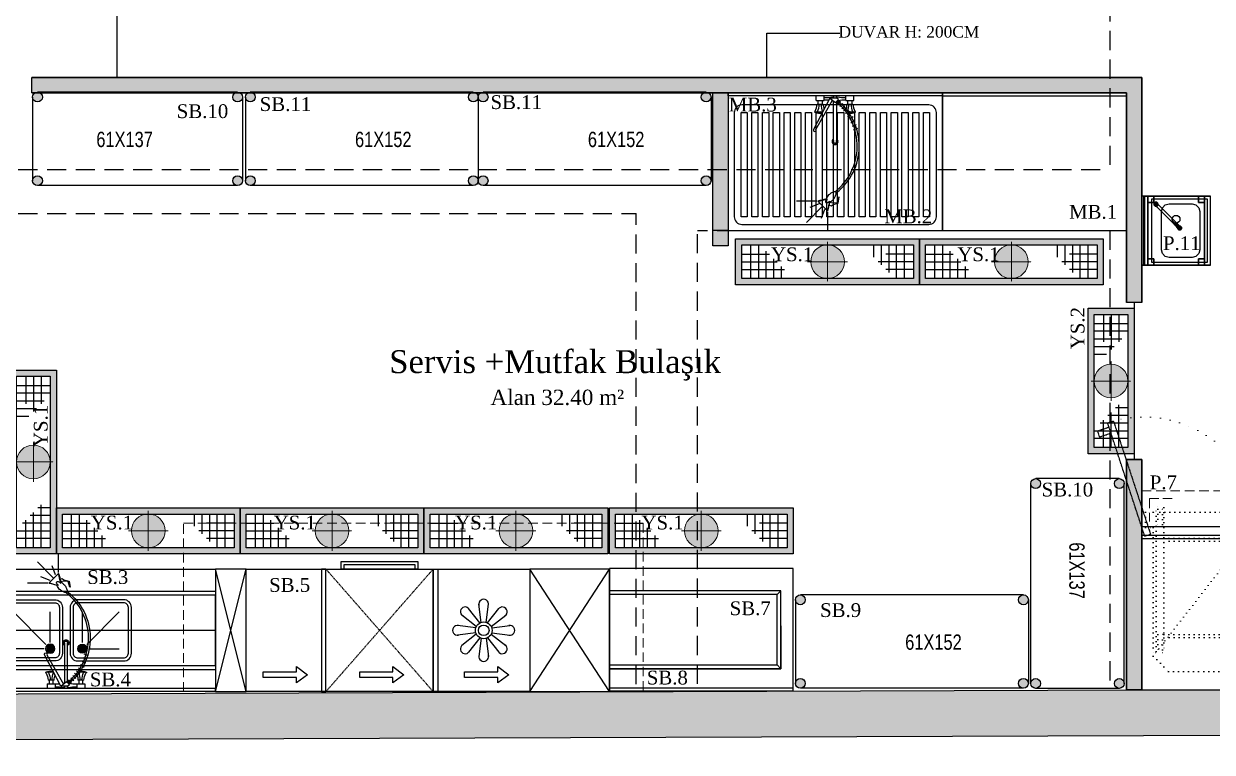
# Model space of a CAD drawing. Header units: millimetres. Extents: x -29311 to -3405, y 28913 to 42880.
# Drawn here: x -25846 to -25070, y 39277 to 39753 of the extents above; entities that cross this region are included whole.
import ezdxf
from ezdxf.enums import TextEntityAlignment as Align

# ---------------------------------------------------------------- set-up
doc = ezdxf.new("R2010")
doc.units = ezdxf.units.MM
for name, pattern in [('BORDER', [1.75, 0.5, -0.25, 0.5, -0.25, 0, -0.25]), ('DASHDOTX2', [2, 1, -0.5, 0, -0.5]), ('DASHED', [0.75, 0.5, -0.25]), ('DASHED2', [0.375, 0.25, -0.125]), ('DOT', [6.35, 0, -6.35]), ('HIDDEN', [0.375, 0.25, -0.125])]:
    doc.linetypes.add(name, pattern=pattern)
for name, color, linetype, lineweight in [('-DWG_DETAY1', 7, 'Continuous', 25), ('-DWG_DETAY1_1', 7, 'BORDER', 20), ('-DWG_DETAY4', 7, 'DOT', 18), ('DVL-C', 7, 'DASHDOTX2', 20), ('GRC-Ekipman', 4, 'Continuous', 25), ('NO', 7, 'Continuous', 30), ('tarama-betonarme', 252, 'Continuous', 13), ('TES_SU', 150, 'Continuous', 25), ('yerizg-a', 7, 'Continuous', 15), ('yerizg-b', 7, 'Continuous', 9)]:
    doc.layers.add(name, color=color, linetype=linetype, lineweight=lineweight)
for name, color, linetype in [('A-BA', 1, 'Continuous'), ('A-BA-HIDDEN', 136, 'HIDDEN'), ('A-DUVAR', 53, 'Continuous'), ('A-MERDIVEN', 125, 'Continuous'), ('A-SIVA-ALCIPAN', 247, 'Continuous'), ('A-TEFRIS', 251, 'Continuous'), ('A-YAZI', 136, 'Continuous'), ('Duvar-150 cm', 8, 'Continuous'), ('Duvar-200 cm', 7, 'Continuous'), ('Kıtc-002 Çizgi', 7, 'Continuous')]:
    doc.layers.add(name, color=color, linetype=linetype)
doc.styles.add('ROMANS', font='romans')
doc.styles.add('style1', font='turkce.shx', dxfattribs={"height": 100})
doc.styles.add('YAZ-50', font='times.ttf', dxfattribs={"width": 0.9})

# ---------------------------------------------------------------- blocks, each defined once
blk = doc.blocks.new('f_ks2')
at = {"layer": '-DWG_DETAY1', "color": 0}
for points in [[(40, 0), (40, -8), (0, -8), (0, 0)], [(45, -8), (45, -16), (49, -16), (49, -8)]]:
    blk.add_lwpolyline(points, dxfattribs=at)
blk.add_lwpolyline([(118, -8), (42, -8), (42, -2), (118, -2)], close=True, dxfattribs=at)
at = {"layer": '-DWG_DETAY1', "color": 0, "linetype": 'HIDDEN'}
blk.add_lwpolyline([(116, -1.52), (140.23, -75.55), (136.44, -76.82), (112.21, -2.79)], close=True, dxfattribs=at)
blk.add_lwpolyline([(139.28, -72.71), (146.86, -70.15), (145.58, -66.36), (138, -68.91)], dxfattribs=at)
at = {"layer": '-DWG_DETAY4', "color": 0}
blk.add_arc((116.57, -4.83), 74.63, 182.43218, 285.36037, dxfattribs=at)
blk = doc.blocks.new('FBG040')
at = {"layer": 'A-TEFRIS'}
blk.add_lwpolyline([(0, 0), (118, 0), (118, -99), (0, -99)], close=True, dxfattribs=at)
at = {"layer": 'A-TEFRIS', "linetype": 'Continuous'}
blk.add_blockref('f_ks2', (0, -99), dxfattribs=at)
at = {"layer": 'A-TEFRIS', "linetype": 'Continuous', "style": 'ROMANS', "width": 0.7}
blk.add_text('FBG040', height=8, dxfattribs=at).set_placement((5, -12))
at = {"layer": 'A-TEFRIS', "linetype": 'Continuous', "style": 'ROMANS', "width": 0.8}
blk.add_attdef('NO', text='', height=10, dxfattribs=at).set_placement((98, -79), align=Align.MIDDLE)
blk = doc.blocks.new('fka040K')
at = {"layer": '-DWG_DETAY1', "color": 0, "linetype": 'DOT', "ltscale": 0.5}
for points in [[(10, 0), (0, -10), (0, -94), (-5, -94), (-5, -104), (0, -104), (60, -104), (65, -104), (65, -94), (60, -94), (60, -10), (50, 0)], [(3, -14), (3, -24), (6, -24), (6, -14)], [(54, -14), (54, -24), (57, -24), (57, -14)], [(7, -22), (53, -22), (53, -24), (7, -24)], [(7, -85), (53, -85), (53, -87), (7, -87)], [(3, -96), (3, -106), (6, -106), (6, -96)], [(54, -96), (54, -106), (57, -106), (57, -96)]]:
    blk.add_lwpolyline(points, close=True, dxfattribs=at)
for points in [[(2, -107), (2, -13, -0.414214), (3, -12), (6, -12, -0.414214), (7, -13), (7, -107, -0.414214), (6, -108), (3, -108, -0.414214)], [(53, -107), (53, -13, -0.414214), (54, -12), (57, -12, -0.414214), (58, -13), (58, -107, -0.414214), (57, -108), (54, -108, -0.414214)]]:
    blk.add_lwpolyline(points, format="xyb", close=True, dxfattribs=at)
at = {"layer": '-DWG_DETAY1_1', "color": 0, "linetype": 'DOT', "ltscale": 0.5}
blk.add_line((0, -87), (60, -10), dxfattribs=at)
at = {"layer": 'NO', "linetype": 'Continuous', "style": 'ROMANS', "width": 0.8}
blk.add_attdef('NO', text='', height=10, dxfattribs=at).set_placement((30, -119), align=Align.MIDDLE)
blk = doc.blocks.new('tertrerrt')
at = {"layer": 'Kıtc-002 Çizgi', "color": 7}
for p, q in [((2139.39, 1964.84), (2191.39, 1884.84)), ((2191.39, 1964.84), (2139.39, 1884.84)), ((2254.39, 1884.84), (2254.39, 1964.84)), ((2396.39, 1964.84), (2376.39, 1884.84)), ((2376.39, 1964.84), (2396.39, 1884.84)), ((2219.73, 1930.05), (2218.23, 1941.96)), ((2223.05, 1930.05), (2224.55, 1941.96)), ((2216.54, 1927.35), (2207.04, 1934.71)), ((2218.88, 1929.7), (2211.52, 1939.19)), ((2223.9, 1929.7), (2231.26, 1939.19)), ((2226.25, 1927.35), (2235.74, 1934.71)), ((2216.18, 1926.5), (2204.27, 1928)), ((2226.6, 1926.5), (2238.52, 1928)), ((2216.18, 1923.18), (2204.27, 1921.68)), ((2216.54, 1922.33), (2207.04, 1914.97)), ((2218.88, 1919.98), (2211.52, 1910.49)), ((2219.73, 1919.63), (2218.23, 1907.72)), ((2223.05, 1919.63), (2224.55, 1907.72)), ((2223.9, 1919.98), (2231.26, 1910.49)), ((2226.25, 1922.33), (2235.74, 1914.97)), ((2226.6, 1923.18), (2238.52, 1921.68))]:
    blk.add_line(p, q, dxfattribs=at)
at = {"layer": 'Kıtc-002 Çizgi', "color": 7, "linetype": 'DASHED'}
for p, q in [((2254.39, 1964.84), (2324.39, 1884.84)), ((2324.39, 1964.84), (2254.39, 1884.84))]:
    blk.add_line(p, q, dxfattribs=at)
at = {"layer": 'Kıtc-002 Çizgi', "color": 7}
for points in [[(2139.39, 1884.84), (2191.39, 1884.84), (2191.39, 1964.84), (2139.39, 1964.84)], [(2191.39, 1964.84), (2376.39, 1964.84), (2376.39, 1884.84), (2191.39, 1884.84)], [(2251.39, 1964.84), (2254.39, 1964.84), (2254.39, 1884.84), (2251.39, 1884.84)], [(2254.39, 1964.84), (2324.39, 1964.84), (2324.39, 1884.84), (2254.39, 1884.84)], [(2327.39, 1964.84), (2324.39, 1964.84), (2324.39, 1884.84), (2327.39, 1884.84)], [(2376.39, 1884.84), (2396.39, 1884.84), (2396.39, 1964.84), (2376.39, 1964.84)], [(2233.88, 1955.58), (2233.88, 1955.58), (2233.88, 1951.98), (2212.28, 1951.98), (2212.28, 1948.38), (2205.08, 1953.9), (2212.28, 1959.18), (2212.28, 1955.58)], [(2302.33, 1955.58), (2302.33, 1955.58), (2302.33, 1951.98), (2280.73, 1951.98), (2280.73, 1948.38), (2273.53, 1953.9), (2280.73, 1959.18), (2280.73, 1955.58)], [(2365.27, 1955.58), (2365.27, 1955.58), (2365.27, 1951.98), (2343.67, 1951.98), (2343.67, 1948.38), (2336.47, 1953.9), (2343.67, 1959.18), (2343.67, 1955.58)], [(2314.39, 1879.84), (2264.39, 1879.84), (2264.39, 1884.84), (2314.39, 1884.84)], [(2312.39, 1881.84), (2266.39, 1881.84), (2266.39, 1884.84), (2312.39, 1884.84)]]:
    blk.add_lwpolyline(points, close=True, dxfattribs=at)
for radius in [5.47, 3.47]:
    blk.add_circle((2221.39, 1924.84), radius, dxfattribs=at)
for centre, start, end in [((2209.28, 1936.95), 33.31939, 236.68061), ((2221.39, 1941.96), 348.31939, 191.68061), ((2233.5, 1936.95), 303.31939, 146.68061), ((2204.27, 1924.84), 78.31939, 281.68061), ((2238.52, 1924.84), 258.31939, 101.68061), ((2209.28, 1912.73), 123.31939, 326.68061), ((2233.5, 1912.73), 213.31939, 56.68061), ((2221.39, 1907.72), 168.31939, 11.68061)]:
    blk.add_arc(centre, 3.16, start, end, dxfattribs=at)
blk = doc.blocks.new('twetewrwe')
at = {"color": 7}
blk.add_lwpolyline([(4406.68, -3612.53), (4286.68, -3612.53), (4286.68, -3532.53), (4406.68, -3532.53)], close=True, dxfattribs=at)
for points in [[(4286.68, -3532.53), (4286.68, -3534.53), (4406.68, -3534.53)], [(4398.68, -3575.03), (4398.68, -3547.03), (4286.68, -3547.03)], [(4398.68, -3547.03), (4398.68, -3598.03), (4286.68, -3598.03)], [(4286.68, -3547.03), (4398.68, -3547.03), (4398.68, -3598.03), (4286.68, -3598.03)], [(4286.68, -3549.53), (4396.18, -3549.53), (4396.18, -3595.53), (4286.68, -3595.53)], [(4396.18, -3549.53), (4398.68, -3547.03)], [(4396.18, -3595.53), (4398.68, -3598.03)]]:
    blk.add_lwpolyline(points, dxfattribs=at)
blk = doc.blocks.new('137')
at = {"lineweight": -2}
h = blk.add_hatch(color=256, dxfattribs=at)
h.paths.add_polyline_path([(93300.71, 14552.86, 1), (93307.11, 14552.86, 1)])
h.paths.add_polyline_path([(93307.11, 14498.26, 1), (93300.71, 14498.26, 1)])
h = blk.add_hatch(color=256, dxfattribs=at)
h.paths.add_polyline_path([(93431.31, 14552.86, 1), (93437.71, 14552.86, 1)])
h.paths.add_polyline_path([(93431.31, 14498.26, 1), (93437.71, 14498.26, 1)])
for p, q in [((93434.51, 14556.06), (93303.91, 14556.06)), ((93300.71, 14552.86), (93300.71, 14498.26)), ((93437.71, 14552.86), (93437.71, 14498.26))]:
    blk.add_line(p, q)
for centre in [(93303.91, 14552.86), (93434.51, 14552.86), (93303.91, 14498.26), (93434.51, 14498.26)]:
    blk.add_circle(centre, 3.2)
at = {"style": 'style1', "width": 0.8}
blk.add_text('61X137', height=10, dxfattribs=at).set_placement((93342.31, 14520.22))
blk = doc.blocks.new('raf137')
blk.add_line((93434.51, 14495.06), (93303.91, 14495.06))
at = {"layer": 'Duvar-200 cm'}
blk.add_blockref('137', (0, 0), dxfattribs=at)
blk = doc.blocks.new('r-152')
at = {"lineweight": -2}
h = blk.add_hatch(color=256, dxfattribs=at)
h.paths.add_polyline_path([(93293.08, 14830.56, 1), (93299.48, 14830.56, 1)])
h.paths.add_polyline_path([(93299.48, 14775.96, 1), (93293.08, 14775.96, 1)])
h = blk.add_hatch(color=256, dxfattribs=at)
h.paths.add_polyline_path([(93438.68, 14830.56, 1), (93445.08, 14830.56, 1)])
h.paths.add_polyline_path([(93438.68, 14775.96, 1), (93445.08, 14775.96, 1)])
for p, q in [((93293.08, 14830.55), (93293.08, 14775.96)), ((93441.88, 14833.76), (93296.28, 14833.76)), ((93445.08, 14830.55), (93445.08, 14775.96)), ((93441.88, 14772.76), (93296.28, 14772.76))]:
    blk.add_line(p, q)
for centre in [(93296.28, 14830.56), (93441.88, 14830.56), (93296.28, 14775.96), (93441.88, 14775.96)]:
    blk.add_circle(centre, 3.2)
at = {"style": 'style1', "width": 0.8}
blk.add_text('61X152', height=10, dxfattribs=at).set_placement((93364.68, 14797.91))
blk = doc.blocks.new('FDSDDSDF')
at = {"color": 7, "linetype": 'ByBlock', "lineweight": -2}
for p, q in [((2048.78, 2220.75), (2048.78, 2223.85)), ((2048.78, 2220.75), (2053.98, 2220.75)), ((2050.08, 2218.26), (2050.08, 2220.75)), ((2052.68, 2220.75), (2052.68, 2218.26)), ((2053.98, 2220.75), (2053.98, 2223.85)), ((2060.15, 2222.34), (2060.15, 2222.88)), ((2060.15, 2193.89), (2060.15, 2220.37)), ((2062.1, 2222.88), (2062.1, 2222.34)), ((2062.1, 2220.03), (2062.1, 2193.89)), ((2068.28, 2220.75), (2068.28, 2223.84)), ((2068.28, 2220.75), (2073.48, 2220.75)), ((2069.58, 2218.26), (2069.58, 2220.75)), ((2072.18, 2220.75), (2072.18, 2218.26)), ((2073.48, 2220.75), (2073.48, 2223.84)), ((2049.43, 2218.26), (2053.33, 2218.26)), ((2068.93, 2218.26), (2072.83, 2218.26))]:
    blk.add_line(p, q, dxfattribs=at)
at = {"color": 7}
for p, q in [((2063.48, 2221.34), (2061.39, 2219.35)), ((2063.78, 2221.05), (2061.69, 2219.06)), ((2064.17, 2220.55), (2062.09, 2218.56)), ((2064.77, 2220.25), (2062.68, 2218.26)), ((2066.26, 2218.86), (2064.17, 2216.87)), ((2067.55, 2217.36), (2065.47, 2215.37)), ((2068.75, 2215.77), (2066.66, 2213.78)), ((2070.14, 2214.28), (2068.05, 2212.29)), ((2071.43, 2212.39), (2069.34, 2210.4)), ((2072.94, 2210.02), (2070.51, 2208.46)), ((2073.93, 2207.53), (2071.51, 2205.97)), ((2074.92, 2204.84), (2072.21, 2203.84)), ((2075.71, 2202.45), (2073.01, 2201.46)), ((2063.66, 2157.71), (2062.48, 2153.96)), ((2063.07, 2153.74), (2063.93, 2157.66)), ((2063.93, 2157.66), (2063.66, 2157.71)), ((2049.33, 2154.97), (2035.96, 2154.97)), ((2052.63, 2151.51), (2042.42, 2141.14)), ((2050.68, 2153.16), (2044.67, 2150.91)), ((2049.9, 2154.92), (2056.29, 2148.6)), ((2054.29, 2149.56), (2052.03, 2143.69)), ((2057.6, 2152.29), (2058.51, 2151.97)), ((2059.64, 2153.63), (2057.7, 2154.06)), ((2058.51, 2151.97), (2059.8, 2152.88)), ((2062.48, 2153.96), (2059.64, 2153.63)), ((2059.8, 2152.88), (2063.07, 2153.74)), ((2056.24, 2148.05), (2056.24, 2135.43))]:
    blk.add_line(p, q, dxfattribs=at)
blk.add_lwpolyline([(2057.75, 2222.34), (2047.17, 2201.77, 1.623199), (2048.67, 2201.77), (2059.52, 2220.89)], format="xyb", dxfattribs=at)
at = {"color": 7, "linetype": 'ByBlock', "lineweight": -2}
for points in [[(2053.98, 2223.85), (2048.78, 2223.85)], [(2073.48, 2223.84), (2068.28, 2223.84)]]:
    blk.add_lwpolyline(points, dxfattribs=at)
at = {"color": 7}
blk.add_lwpolyline([(2063.48, 2221.34), (2062.23, 2222.34), (2057.75, 2222.34), (2061.39, 2219.35)], dxfattribs=at)
blk.add_lwpolyline([(2061.7, 2160.9, 0.239534), (2060.94, 2161.14, 0.084415), (2058.91, 2160.42, 0.042268), (2056.95, 2159.1, 0.030917), (2055.17, 2156.41, 0.018265), (2049.9, 2154.92, 0.015636), (2056.12, 2156.42, 0.092743), (2054.88, 2154.91, 0.239534), (2055.13, 2154.16, 0.239534), (2055.89, 2153.92, 0.086481), (2057.65, 2155.07, 0.015152), (2056.29, 2148.6, 0.017666), (2057.69, 2154.09, 0.032293), (2060.05, 2156.1, 0.042268), (2061.31, 2158.1, 0.084415), (2061.96, 2160.15, 0.239534)], format="xyb", close=True, dxfattribs=at)
at = {"color": 7, "linetype": 'ByBlock', "lineweight": -2}
for centre, radius, start, end in [((2055.65, 2240.98), 18.28, 264.74243, 283.07932), ((2055.24, 2195.16), 25.78, 86.08981, 92.79989), ((2055.24, 2195.16), 25.78, 79.99092, 80.78896), ((2061.12, 2221.82), 1.89, 222.21673, 239.08545), ((2061.12, 2221.82), 1.89, 110.21119, 134.66112), ((2061.12, 2222.88), 0.975, 0, 180), ((2061.12, 2221.82), 1.89, 42.21673, 69.50293), ((2066.33, 2241.35), 18.65, 258.22292, 275.99606), ((2067.76, 2185.73), 35.22, 89.1635, 98.04748), ((2048.13, 2213.39), 0.325, 89.99951, 270.00049), ((2048.13, 2213.39), 0.325, 90, 270), ((2039.47, 2218.65), 9.96, 330.31422, 357.79505), ((2048.13, 2213.39), 0.325, 90, 90.00049), ((2049.1, 2210.82), 2.44, 66.48101, 113.51899), ((2048.13, 2213.39), 0.325, 270, 270.00049), ((2051.38, 2220.85), 8.44, 247.35362, 278.97165), ((2050.08, 2213.39), 0.325, 146.42567, 270.00049), ((2038.3, 2218.26), 12.43, 337.23277, 0), ((2051.38, 2209.24), 4.04, 71.21272, 108.78728), ((2064.46, 2218.26), 12.43, 180, 202.76723), ((2052.68, 2213.39), 0.325, 269.99951, 33.57433), ((2053.65, 2210.83), 2.44, 104.56109, 108.13414), ((2063.28, 2218.65), 9.96, 182.20495, 201.19591), ((2058.97, 2218.65), 9.96, 339.37697, 357.79505), ((2057.8, 2218.26), 12.43, 338.70721, 0), ((2070.88, 2209.24), 4.04, 71.21272, 105.13872), ((2070.88, 2220.85), 8.44, 266.18141, 292.64638), ((2083.96, 2218.26), 12.43, 180, 202.76723), ((2072.18, 2213.39), 0.325, 269.99951, 33.57433), ((2073.15, 2210.83), 2.44, 66.42575, 108.13414), ((2082.78, 2218.65), 9.96, 182.20495, 209.68578), ((2074.13, 2213.39), 0.325, 269.99951, 90.00049), ((2061.12, 2193.92), 1.95, 120, 60), ((2061.12, 2193.89), 1.17, 146.44269, 33.55731), ((2061.12, 2193.89), 0.975, 180, 0)]:
    blk.add_arc(centre, radius, start, end, dxfattribs=at)
at = {"color": 7}
for centre, radius, start, end in [((2037.48, 2191.01), 38.13, 308.44147, 49.68275), ((2038.62, 2190.9), 38.31, 307.66313, 50.95723)]:
    blk.add_arc(centre, radius, start, end, dxfattribs=at)
blk = doc.blocks.new('DSFSSDFS')
h = blk.add_hatch()
h.set_pattern_fill('NET3', scale=0.3, style=0)
h.set_pattern_definition([(0, (-92.6598, 1.5319), (0, 0.9525), []), (60, (-92.6598, 1.5319), (-0.8248892, 0.47625), []), (120, (-92.6598, 1.5319), (-0.8248892, -0.47625), [])])
h.paths.add_polyline_path([(1478.66, 2190.23, 1), (1482.66, 2190.23, 1)])
h.paths.add_polyline_path([(1481.21, 2190.23, -1), (1480.1, 2190.23, -1)], flags=16)
h.paths.add_polyline_path([(1480.96, 2190.23, 1), (1480.35, 2190.23, 1)], flags=0)
at = {"color": 7}
for points in [[(1453.66, 2158.23), (1483.66, 2158.23, 0.414214), (1488.66, 2163.23), (1488.66, 2193.23, 0.414214), (1483.66, 2198.23), (1453.66, 2198.23, 0.414214), (1448.66, 2193.23), (1448.66, 2163.23, 0.414214)], [(1453.66, 2160.23), (1483.66, 2160.23, 0.414214), (1486.66, 2163.23), (1486.66, 2193.23, 0.414214), (1483.66, 2196.23), (1453.66, 2196.23, 0.414214), (1450.66, 2193.23), (1450.66, 2163.23, 0.414214)]]:
    blk.add_lwpolyline(points, format="xyb", close=True, dxfattribs=at)
for points in [[(1476.66, 2190.23), (1456.66, 2190.23)], [(1456.66, 2166.23), (1477.83, 2187.4)], [(1480.66, 2186.23), (1480.66, 2166.23)]]:
    blk.add_lwpolyline(points, dxfattribs=at)
for radius in [3, 2.28, 2, 0.553, 0.304]:
    blk.add_circle((1480.66, 2190.23), radius, dxfattribs=at)
blk = doc.blocks.new('giriş155')
at = {"color": 7}
for points in [[(92724.31, 14098.88), (92880.31, 14098.88), (92880.31, 14018.88), (92724.31, 14018.88)], [(92880.31, 14081.88), (92734.81, 14081.88), (92734.81, 14035.88), (92880.31, 14035.88)]]:
    blk.add_lwpolyline(points, close=True, dxfattribs=at)
for points in [[(92732.31, 14033.38), (92732.31, 14084.38), (92880.31, 14084.38)], [(92734.81, 14081.88), (92732.31, 14084.38)], [(92732.31, 14061.38), (92732.31, 14033.38), (92880.31, 14033.38)], [(92734.81, 14035.88), (92732.31, 14033.38)], [(92880.31, 14018.88), (92880.31, 14020.88), (92724.31, 14020.88)]]:
    blk.add_lwpolyline(points, dxfattribs=at)
at = {"color": 140, "xscale": -1, "rotation": 180}
blk.add_blockref('FDSDDSDF', (90721.51, 16244.72), dxfattribs=at)
at = {"color": 7, "xscale": -1, "rotation": 180}
blk.add_blockref('DSFSSDFS', (91291.66, 16237.11), dxfattribs=at)
at = {"color": 7, "rotation": 180}
blk.add_blockref('DSFSSDFS', (94273.97, 16237.11), dxfattribs=at)
blk = doc.blocks.new('JKI8Ğ')
at = {"color": 7}
for points in [[(3119.89, -12.64), (3259.89, -12.64), (3259.89, 77.36), (3119.89, 77.36)], [(3128.39, 64.36), (3132.39, 64.36), (3132.39, -3.64), (3128.39, -3.64)], [(3135.39, 64.36), (3139.39, 64.36), (3139.39, -3.64), (3135.39, -3.64)], [(3142.39, 64.36), (3146.39, 64.36), (3146.39, -3.64), (3142.39, -3.64)], [(3149.39, 64.36), (3153.39, 64.36), (3153.39, -3.64), (3149.39, -3.64)], [(3149.39, 64.36), (3153.39, 64.36), (3153.39, -3.64), (3149.39, -3.64)], [(3156.39, 64.36), (3160.39, 64.36), (3160.39, -3.64), (3156.39, -3.64)], [(3156.39, 64.36), (3160.39, 64.36), (3160.39, -3.64), (3156.39, -3.64)], [(3163.39, 64.36), (3167.39, 64.36), (3167.39, -3.64), (3163.39, -3.64)], [(3163.39, 64.36), (3167.39, 64.36), (3167.39, -3.64), (3163.39, -3.64)], [(3170.39, 64.36), (3174.39, 64.36), (3174.39, -3.64), (3170.39, -3.64)], [(3170.39, 64.36), (3174.39, 64.36), (3174.39, -3.64), (3170.39, -3.64)], [(3177.39, 64.36), (3181.39, 64.36), (3181.39, -3.64), (3177.39, -3.64)], [(3177.39, 64.36), (3181.39, 64.36), (3181.39, -3.64), (3177.39, -3.64)], [(3184.39, 64.36), (3188.39, 64.36), (3188.39, -3.64), (3184.39, -3.64)], [(3184.39, 64.36), (3188.39, 64.36), (3188.39, -3.64), (3184.39, -3.64)], [(3191.39, 64.36), (3195.39, 64.36), (3195.39, -3.64), (3191.39, -3.64)], [(3191.39, 64.36), (3195.39, 64.36), (3195.39, -3.64), (3191.39, -3.64)], [(3198.39, 64.36), (3202.39, 64.36), (3202.39, -3.64), (3198.39, -3.64)], [(3198.39, 64.36), (3202.39, 64.36), (3202.39, -3.64), (3198.39, -3.64)], [(3205.39, 64.36), (3209.39, 64.36), (3209.39, -3.64), (3205.39, -3.64)], [(3212.39, 64.36), (3216.39, 64.36), (3216.39, -3.64), (3212.39, -3.64)], [(3212.39, 64.36), (3216.39, 64.36), (3216.39, -3.64), (3212.39, -3.64)], [(3219.39, 64.36), (3223.39, 64.36), (3223.39, -3.64), (3219.39, -3.64)], [(3219.39, 64.36), (3223.39, 64.36), (3223.39, -3.64), (3219.39, -3.64)], [(3219.39, 64.36), (3223.39, 64.36), (3223.39, -3.64), (3219.39, -3.64)], [(3226.39, 64.36), (3230.39, 64.36), (3230.39, -3.64), (3226.39, -3.64)], [(3226.39, 64.36), (3230.39, 64.36), (3230.39, -3.64), (3226.39, -3.64)], [(3226.39, 64.36), (3230.39, 64.36), (3230.39, -3.64), (3226.39, -3.64)], [(3233.39, 64.36), (3237.39, 64.36), (3237.39, -3.64), (3233.39, -3.64)], [(3240.39, 64.36), (3244.39, 64.36), (3244.39, -3.64), (3240.39, -3.64)], [(3247.39, 64.36), (3251.39, 64.36), (3251.39, -3.64), (3247.39, -3.64)]]:
    blk.add_lwpolyline(points, close=True, dxfattribs=at)
blk.add_lwpolyline([(3259.89, 77.36), (3259.89, 75.36), (3119.89, 75.36), (3119.89, 77.36)], dxfattribs=at)
blk.add_lwpolyline([(3128.89, -8.64), (3250.89, -8.64, 0.414214), (3255.89, -3.64), (3255.89, 64.36, 0.414214), (3250.89, 69.36), (3128.89, 69.36, 0.414214), (3123.89, 64.36), (3123.89, -3.64, 0.414214)], format="xyb", close=True, dxfattribs=at)
blk = doc.blocks.new('dav-300')
at = {"layer": 'DVL-C', "color": 0, "linetype": 'HIDDEN', "ltscale": 25}
for p, q in [((93575.02, 14238.19), (93590.02, 14238.19)), ((93865.02, 14238.19), (93850.02, 14238.19))]:
    blk.add_line(p, q, dxfattribs=at)
blk.add_lwpolyline([(93870.02, 14113.19), (93570.02, 14113.19), (93570.02, 14243.19), (93870.02, 14243.19)], close=True, dxfattribs=at)
for points in [[(93590.02, 14238.19), (93575.02, 14238.19), (93575.02, 14223.19)], [(93865.02, 14223.19), (93865.02, 14238.19), (93850.02, 14238.19)]]:
    blk.add_lwpolyline(points, dxfattribs=at)
blk = doc.blocks.new('Y-SIFON')
at = {"layer": 'yerizg-a', "color": 0, "linetype": 'Continuous'}
blk.add_circle((0, 0), 11, dxfattribs=at)
at = {"layer": 'yerizg-b', "color": 0, "linetype": 'DASHED2'}
for points in [[(0, 13), (0, -13)], [(-13, 0), (13, 0)]]:
    blk.add_lwpolyline(points, dxfattribs=at)
blk = doc.blocks.new('YS-120')
at = {"layer": 'TES_SU'}
h = blk.add_hatch(color=256, dxfattribs=at)
h.dxf.hatch_style = 1
h.paths.add_polyline_path([(93070.76, 14238.37), (93070.76, 14208.37), (93190.76, 14208.37), (93190.76, 14238.37)])
h.paths.add_polyline_path([(93074.76, 14234.37), (93186.76, 14234.37), (93186.76, 14212.37), (93074.76, 14212.37)], flags=16)
h.paths.add_polyline_path([(93090.76, 14228.37), (93090.76, 14223.37), (93095.76, 14223.37), (93095.76, 14218.37), (93080.76, 14218.37), (93080.76, 14228.37)], flags=0)
h.paths.add_polyline_path([(93119.76, 14223.37, -1), (93141.76, 14223.37, -1)], flags=16)
h.paths.add_polyline_path([(93170.76, 14228.37), (93180.76, 14228.37), (93180.76, 14218.37), (93170.76, 14218.37)], flags=0)
at = {"layer": 'TES_SU', "color": 0}
for p, q in [((93080.76, 14212.37), (93080.76, 14234.37)), ((93085.76, 14234.37), (93085.76, 14212.37)), ((93090.76, 14212.37), (93090.76, 14230.37)), ((93160.76, 14234.37), (93160.76, 14226.37)), ((93165.76, 14234.37), (93165.76, 14221.37)), ((93170.76, 14234.37), (93170.76, 14216.37)), ((93175.76, 14212.37), (93175.76, 14234.37)), ((93180.76, 14234.37), (93180.76, 14212.37)), ((93074.76, 14228.37), (93092.76, 14228.37)), ((93074.76, 14223.37), (93097.76, 14223.37)), ((93095.76, 14212.37), (93095.76, 14225.37)), ((93186.76, 14223.37), (93163.76, 14223.37)), ((93186.76, 14228.37), (93168.76, 14228.37)), ((93074.76, 14218.37), (93102.76, 14218.37)), ((93100.76, 14212.37), (93100.76, 14220.37)), ((93186.76, 14218.37), (93168.76, 14218.37))]:
    blk.add_line(p, q, dxfattribs=at)
for points in [[(93070.76, 14238.37), (93190.76, 14238.37), (93190.76, 14208.37), (93070.76, 14208.37)], [(93074.76, 14234.37), (93186.76, 14234.37), (93186.76, 14212.37), (93074.76, 14212.37)]]:
    blk.add_lwpolyline(points, close=True, dxfattribs=at)
at = {"layer": 'TES_SU', "color": 0, "linetype": 'Continuous'}
blk.add_blockref('Y-SIFON', (93130.76, 14223.37), dxfattribs=at)
blk = doc.blocks.new('DDF')
at = {"layer": 'DVL-C', "color": 0, "linetype": 'HIDDEN', "ltscale": 25}
blk.add_lwpolyline([(93002.22, 14055.23), (92702.22, 14055.23), (92702.22, 14165.23), (93002.22, 14165.23)], close=True, dxfattribs=at)
blk = doc.blocks.new('YS-95')
at = {"layer": 'TES_SU'}
h = blk.add_hatch(color=256, dxfattribs=at)
h.dxf.hatch_style = 1
h.paths.add_polyline_path([(93083.26, 14166.91), (93083.26, 14136.91), (93178.26, 14136.91), (93178.26, 14166.91)])
h.paths.add_polyline_path([(93087.26, 14162.91), (93174.26, 14162.91), (93174.26, 14140.91), (93087.26, 14140.91)], flags=16)
h.paths.add_polyline_path([(93103.26, 14156.91), (93103.26, 14151.91), (93108.26, 14151.91), (93108.26, 14146.91), (93093.26, 14146.91), (93093.26, 14156.91)], flags=0)
h.paths.add_polyline_path([(93119.76, 14151.91, -1), (93141.76, 14151.91, -1)], flags=16)
h.paths.add_polyline_path([(93158.26, 14156.91), (93168.26, 14156.91), (93168.26, 14146.91), (93158.26, 14146.91)], flags=0)
at = {"layer": 'TES_SU', "color": 0}
for p, q in [((93093.26, 14140.91), (93093.26, 14162.91)), ((93098.26, 14162.91), (93098.26, 14140.91)), ((93103.26, 14140.91), (93103.26, 14158.91)), ((93148.26, 14162.91), (93148.26, 14154.91)), ((93153.26, 14162.91), (93153.26, 14149.91)), ((93158.26, 14162.91), (93158.26, 14144.91)), ((93163.26, 14140.91), (93163.26, 14162.91)), ((93168.26, 14162.91), (93168.26, 14140.91)), ((93087.26, 14156.91), (93105.26, 14156.91)), ((93087.26, 14151.91), (93110.26, 14151.91)), ((93108.26, 14140.91), (93108.26, 14153.91)), ((93174.26, 14151.91), (93151.26, 14151.91)), ((93174.26, 14156.91), (93156.26, 14156.91)), ((93087.26, 14146.91), (93115.26, 14146.91)), ((93113.26, 14140.91), (93113.26, 14148.91)), ((93174.26, 14146.91), (93156.26, 14146.91))]:
    blk.add_line(p, q, dxfattribs=at)
for points in [[(93083.26, 14166.91), (93178.26, 14166.91), (93178.26, 14136.91), (93083.26, 14136.91)], [(93087.26, 14162.91), (93174.26, 14162.91), (93174.26, 14140.91), (93087.26, 14140.91)]]:
    blk.add_lwpolyline(points, close=True, dxfattribs=at)
at = {"layer": 'TES_SU', "color": 0, "linetype": 'Continuous'}
blk.add_blockref('Y-SIFON', (93130.76, 14151.91), dxfattribs=at)
blk = doc.blocks.new('el yıkama')
for p, q in [((45, 0), (0, 0)), ((0, 0), (0, -45)), ((0, -45, 81), (0, 0, 81)), ((45, -45), (45, 0)), ((45, -45, 81), (45, 0, 81)), ((0, -1.5, 85), (0, -45, 85)), ((0, -2), (45, -2)), ((2, -6.5, 83), (2, -43, 83)), ((43, -6.5, 83), (2, -6.5, 83)), ((2, -6.5), (2, -43)), ((43, -6.5), (2, -6.5)), ((43, -43, 83), (43, -6.5, 83)), ((43, -43), (43, -6.5)), ((45, -1.5, 85), (45, -45, 85)), ((0, -45), (45, -45)), ((0, -45, 85), (0, -45, 81)), ((0, -45, 81), (45, -45, 81)), ((2, -43, 83), (43, -43, 83)), ((2, -43), (43, -43)), ((45, -45, 85), (45, -45, 81))]:
    blk.add_line(p, q)
at = {"color": 251}
for p, q in [((5, -17.9, 60), (5.67, -15.4, 60)), ((5, -17.9), (5.67, -15.4)), ((5.67, -15.4, 60), (7.5, -13.57, 60)), ((5.67, -15.4), (7.5, -13.57)), ((7.5, -13.57, 60), (10, -12.9, 60)), ((7.5, -13.57), (10, -12.9)), ((10, -12.9, 60), (35, -12.9, 60)), ((10, -12.9), (35, -12.9)), ((39.56, -8.26), (23.39, -24.43)), ((24.66, -25.7), (40.83, -9.53)), ((35, -12.9, 60), (37.5, -13.57, 60)), ((35, -12.9), (37.5, -13.57)), ((37.5, -13.57, 60), (39.33, -15.4, 60)), ((37.5, -13.57), (39.33, -15.4)), ((39.33, -15.4, 60), (40, -17.9, 60)), ((39.33, -15.4), (40, -17.9)), ((40.31, -8.26), (39.56, -8.26)), ((40.83, -8.78), (40.31, -8.26)), ((40.83, -9.53), (40.83, -8.78)), ((5, -32.9, 60), (5, -17.9, 60)), ((5, -32.9), (5, -17.9)), ((40, -17.9, 60), (40, -32.9, 60)), ((40, -17.9), (40, -32.9)), ((23.39, -24.43), (23.39, -25.17)), ((23.39, -25.17), (23.92, -25.7)), ((23.92, -25.7), (24.66, -25.7)), ((5.67, -35.4, 60), (5, -32.9, 60)), ((5.67, -35.4), (5, -32.9)), ((7.5, -37.23, 60), (5.67, -35.4, 60)), ((7.5, -37.23), (5.67, -35.4)), ((10, -37.9, 60), (7.5, -37.23, 60)), ((10, -37.9), (7.5, -37.23)), ((35, -37.9, 60), (10, -37.9, 60)), ((35, -37.9), (10, -37.9)), ((37.5, -37.23, 60), (35, -37.9, 60)), ((37.5, -37.23), (35, -37.9)), ((39.33, -35.4, 60), (37.5, -37.23, 60)), ((39.33, -35.4), (37.5, -37.23)), ((40, -32.9, 60), (39.33, -35.4, 60)), ((40, -32.9), (39.33, -35.4))]:
    blk.add_line(p, q, dxfattribs=at)
at = {"color": 251, "extrusion": (-0.612372, -0.612372, 0.5)}
for p, q in [((38.58, -9.24, 92.87), (38.32, -9.5, 92.22)), ((38.32, -9.5, 92.22), (38.5, -10.06, 91.77)), ((38.5, -10.06, 91.77), (39.03, -10.59, 91.77)), ((39.14, -9.42, 93.33), (38.58, -9.24, 92.87)), ((39.03, -10.59, 91.77), (39.59, -10.77, 92.22)), ((39.67, -9.95, 93.33), (39.14, -9.42, 93.33)), ((39.59, -10.77, 92.22), (39.85, -10.51, 92.87)), ((39.85, -10.51, 92.87), (39.67, -9.95, 93.33))]:
    blk.add_line(p, q, dxfattribs=at)
at = {"color": 251}
blk.add_circle((30, -22.5), 2.5, dxfattribs=at)
for points in [[(0, -1.5, 90), (45, -1.5, 90), (45, 0, 90), (0, 0, 90)], [(45, 0, 90), (0, 0, 90), (0, 0, 81), (45, 0, 81)], [(0, -1.5, 85), (45, -1.5, 85), (45, -1.5, 90), (0, -1.5, 90)], [(41, -4, 81), (41, -4, 45), (4, -4, 45), (4, -4, 81)], [(0, -37, 45), (0, -37, 81), (0, -8, 81), (0, -8, 45)], [(45, -37, 45), (45, -8, 45), (45, -8, 81), (45, -37, 81)], [(4, -41, 63), (41, -41, 63), (41, -41, 81), (4, -41, 81)], [(4, -41, 45), (41, -41, 45), (41, -41, 62.9), (4, -41, 62.9)]]:
    blk.add_3dface(points)
for points in [[(0, -8, 81), (0, -8, 45), (0, -4, 45), (0, -4, 81)], [(0, -8, 45), (0, -8, 45), (0, -8, 45), (0, -4, 45)], [(0, -4, 81), (0, -4, 45), (4, -4, 45), (4, -4, 81)], [(0, -4, 45), (0, -8, 45), (4, -8, 45), (4, -4, 45)], [(4, -4, 81), (4, -4, 81), (0, -4, 81)], [(4, -4, 81), (4, -8, 81), (0, -8, 81), (0, -4, 81)], [(4, -4, 81), (4, -4, 45), (4, -4, 81)], [(4, -4, 45), (4, -8, 45), (4, -8, 81), (4, -4, 81)], [(41, -8, 81), (41, -8, 45), (41, -4, 45), (41, -4, 81)], [(41, -8, 45), (41, -8, 45), (41, -8, 45), (41, -4, 45)], [(41, -4, 81), (41, -4, 45), (45, -4, 45), (45, -4, 81)], [(41, -4, 45), (41, -8, 45), (45, -8, 45), (45, -4, 45)], [(45, -4, 81), (45, -4, 81), (41, -4, 81)], [(45, -4, 81), (45, -8, 81), (41, -8, 81), (41, -4, 81)], [(45, -4, 81), (45, -4, 45), (45, -4, 81)], [(45, -4, 45), (45, -8, 45), (45, -8, 81), (45, -4, 81)], [(4, -8, 81), (4, -8, 45), (0, -8, 45), (0, -8, 81)], [(4, -8, 45), (4, -8, 45), (0, -8, 45)], [(38.84, -8.98, 91.48), (38.32, -9.5, 92.22), (38.58, -9.24, 92.87), (39.3, -8.52, 91.86)], [(38.89, -9.67, 91.22), (38.5, -10.06, 91.77), (38.32, -9.5, 92.22), (38.84, -8.98, 91.48)], [(39.42, -10.2, 91.22), (39.03, -10.59, 91.77), (38.5, -10.06, 91.77), (38.89, -9.67, 91.22)], [(39.29, -7.99, 85), (38.53, -8.75, 85), (38.81, -8.99, 88.99), (39.57, -8.23, 88.99)], [(38.53, -8.75, 85), (38.54, -9.82, 85), (38.91, -9.45, 88.99), (38.81, -8.99, 88.99)], [(38.54, -9.82, 85), (39.3, -10.58, 85), (39.67, -10.21, 88.99), (38.91, -9.45, 88.99)], [(39.3, -8.52, 91.86), (39.99, -8.57, 92.12), (39.14, -9.42, 93.33), (38.58, -9.24, 92.87)], [(39.03, -8.78, 90.47), (38.84, -8.98, 91.48), (39.3, -8.52, 91.86), (39.56, -8.26, 90.47)], [(39.03, -9.53, 90.47), (38.89, -9.67, 91.22), (38.84, -8.98, 91.48), (39.03, -8.78, 90.47)], [(39.56, -10.06, 90.47), (39.42, -10.2, 91.22), (38.89, -9.67, 91.22), (39.03, -9.53, 90.47)], [(39.55, -8.27, 85.34), (39.02, -8.8, 85.34), (39.03, -8.78, 90.47), (39.56, -8.26, 90.47)], [(39.02, -8.8, 85.34), (39.03, -9.54, 85.01), (39.03, -9.53, 90.47), (39.03, -8.78, 90.47)], [(39.03, -9.54, 85.01), (39.55, -10.06, 85.01), (39.56, -10.06, 90.47), (39.03, -9.53, 90.47)], [(39.42, -10.2, 91.22), (40.11, -10.25, 91.48), (39.59, -10.77, 92.22), (39.03, -10.59, 91.77)], [(39.99, -8.57, 92.12), (40.52, -9.1, 92.12), (39.67, -9.95, 93.33), (39.14, -9.42, 93.33)], [(40.33, -8.02, 85.09), (39.29, -7.99, 85), (39.57, -8.23, 88.99), (40.27, -8.25, 88.99)], [(39.56, -8.26, 90.47), (40.31, -8.26, 90.47), (39.99, -8.57, 92.12), (39.3, -8.52, 91.86)], [(39.3, -10.58, 85), (40.37, -10.59, 85), (40.09, -10.27, 89), (39.67, -10.21, 88.99)], [(39.56, -10.06, 90.47), (40.31, -10.06, 90.47), (40.11, -10.25, 91.48), (39.42, -10.2, 91.22)], [(40.27, -8.29, 85.07), (39.55, -8.27, 85.34), (39.56, -8.26, 90.47), (40.31, -8.26, 90.47)], [(39.55, -10.06, 85.01), (40.29, -10.07, 85.34), (40.31, -10.06, 90.47), (39.56, -10.06, 90.47)], [(40.11, -10.25, 91.48), (40.57, -9.79, 91.86), (39.85, -10.51, 92.87), (39.59, -10.77, 92.22)], [(40.52, -9.1, 92.12), (40.57, -9.79, 91.86), (39.85, -10.51, 92.87), (39.67, -9.95, 93.33)], [(40.31, -8.26, 90.47), (40.83, -8.78, 90.47), (40.52, -9.1, 92.12), (39.99, -8.57, 92.12)], [(40.37, -10.59, 85), (41.12, -9.83, 85), (40.85, -9.51, 89), (40.09, -10.27, 89)], [(40.31, -10.06, 90.47), (40.83, -9.53, 90.47), (40.57, -9.79, 91.86), (40.11, -10.25, 91.48)], [(41.09, -8.78, 85.09), (40.33, -8.02, 85.09), (40.27, -8.25, 88.99), (40.84, -8.82, 88.99)], [(40.8, -8.82, 85.07), (40.27, -8.29, 85.07), (40.31, -8.26, 90.47), (40.83, -8.78, 90.47)], [(40.29, -10.07, 85.34), (40.82, -9.54, 85.34), (40.83, -9.53, 90.47), (40.31, -10.06, 90.47)], [(40.83, -8.78, 90.47), (40.83, -9.53, 90.47), (40.57, -9.79, 91.86), (40.52, -9.1, 92.12)], [(40.82, -9.54, 85.34), (40.8, -8.82, 85.07), (40.83, -8.78, 90.47), (40.83, -9.53, 90.47)], [(41.12, -9.83, 85), (41.09, -8.78, 85.09), (40.84, -8.82, 88.99), (40.85, -9.51, 89)], [(45, -8, 81), (45, -8, 45), (41, -8, 45), (41, -8, 81)], [(45, -8, 45), (45, -8, 45), (41, -8, 45)], [(24.11, -23.71, 101.48), (23.65, -24.16, 101.86), (24.37, -23.45, 102.87), (24.64, -23.18, 102.22)], [(24.81, -23.76, 101.22), (24.11, -23.71, 101.48), (24.64, -23.18, 102.22), (25.2, -23.37, 101.77)], [(24.64, -23.18, 102.22), (24.37, -23.45, 102.87), (25.35, -22.47, 103.24), (25.35, -22.47, 102.5)], [(24.56, -24.01, 103.33), (24.37, -23.45, 102.87), (25.35, -22.47, 103.24), (25.73, -22.84, 103.77)], [(25.09, -24.53, 103.33), (24.56, -24.01, 103.33), (25.73, -22.84, 103.77), (26.25, -23.37, 103.77)], [(25.2, -23.37, 101.77), (24.64, -23.18, 102.22), (25.35, -22.47, 102.5), (25.73, -22.84, 101.97)], [(25.2, -23.37, 101.77), (25.73, -22.84, 101.97), (26.25, -23.37, 101.97), (25.72, -23.9, 101.77)], [(25.73, -22.84, 103.77), (25.35, -22.47, 103.24), (26.33, -21.49, 102.87), (26.89, -21.67, 103.33)], [(25.35, -22.47, 102.5), (25.35, -22.47, 103.24), (26.33, -21.49, 102.87), (26.07, -21.75, 102.22)], [(25.73, -22.84, 101.97), (25.35, -22.47, 102.5), (26.07, -21.75, 102.22), (26.26, -22.31, 101.77)], [(26.25, -23.37, 103.77), (25.73, -22.84, 103.77), (26.89, -21.67, 103.33), (27.42, -22.2, 103.33)], [(25.73, -22.84, 101.97), (26.26, -22.31, 101.77), (26.78, -22.84, 101.77), (26.25, -23.37, 101.97)], [(26.63, -23.74, 103.24), (26.25, -23.37, 103.77), (27.42, -22.2, 103.33), (27.61, -22.76, 102.87)], [(26.25, -23.37, 101.97), (26.78, -22.84, 101.77), (27.34, -23.02, 102.22), (26.63, -23.74, 102.5)], [(26.63, -23.74, 102.5), (27.34, -23.02, 102.22), (27.61, -22.76, 102.87), (26.63, -23.74, 103.24)], [(23.81, -23.63, 94.84), (23.12, -24.31, 94.84), (23.12, -24.31, 95.98), (23.81, -23.63, 95.98)], [(23.92, -23.9, 96.55), (23.81, -23.63, 95.98), (23.12, -24.31, 95.98), (23.39, -24.43, 96.55)], [(23.81, -23.63, 94.84), (23.92, -23.9, 94.4), (23.39, -24.43, 94.4), (23.12, -24.31, 94.84)], [(23.12, -24.31, 94.84), (23.12, -25.28, 94.84), (23.12, -25.28, 95.98), (23.12, -24.31, 95.98)], [(23.39, -24.43, 96.55), (23.12, -24.31, 95.98), (23.12, -25.28, 95.98), (23.39, -25.17, 96.55)], [(23.12, -24.31, 94.84), (23.39, -24.43, 94.4), (23.39, -25.17, 94.4), (23.12, -25.28, 94.84)], [(23.39, -25.17, 96.55), (23.12, -25.28, 95.98), (23.81, -25.97, 95.98), (23.92, -25.7, 96.55)], [(23.12, -25.28, 94.84), (23.39, -25.17, 94.4), (23.92, -25.7, 94.4), (23.81, -25.97, 94.84)], [(23.12, -25.28, 94.84), (23.81, -25.97, 94.84), (23.81, -25.97, 95.98), (23.12, -25.28, 95.98)], [(23.92, -23.9, 100.47), (23.39, -24.43, 100.47), (23.65, -24.16, 101.86), (24.11, -23.71, 101.48)], [(23.92, -23.9, 96.55), (23.39, -24.43, 96.55), (23.39, -24.43, 100.47), (23.92, -23.9, 100.47)], [(23.39, -25.17, 100.47), (23.39, -24.43, 100.47), (23.65, -24.16, 101.86), (23.7, -24.86, 102.12)], [(23.39, -24.43, 96.55), (23.39, -25.17, 96.55), (23.39, -25.17, 100.47), (23.39, -24.43, 100.47)], [(23.92, -25.7, 100.47), (23.39, -25.17, 100.47), (23.7, -24.86, 102.12), (24.23, -25.39, 102.12)], [(23.39, -25.17, 96.55), (23.92, -25.7, 96.55), (23.92, -25.7, 100.47), (23.39, -25.17, 100.47)], [(23.7, -24.86, 102.12), (23.65, -24.16, 101.86), (24.37, -23.45, 102.87), (24.56, -24.01, 103.33)], [(24.23, -25.39, 102.12), (23.7, -24.86, 102.12), (24.56, -24.01, 103.33), (25.09, -24.53, 103.33)], [(24.78, -23.63, 94.84), (23.81, -23.63, 94.84), (23.81, -23.63, 95.98), (24.78, -23.63, 95.98)], [(24.66, -23.9, 96.55), (24.78, -23.63, 95.98), (23.81, -23.63, 95.98), (23.92, -23.9, 96.55)], [(24.78, -23.63, 94.84), (24.66, -23.9, 94.4), (23.92, -23.9, 94.4), (23.81, -23.63, 94.84)], [(23.92, -25.7, 96.55), (23.81, -25.97, 95.98), (24.78, -25.97, 95.98), (24.66, -25.7, 96.55)], [(23.81, -25.97, 94.84), (23.92, -25.7, 94.4), (24.66, -25.7, 94.4), (24.78, -25.97, 94.84)], [(23.81, -25.97, 94.84), (24.78, -25.97, 94.84), (24.78, -25.97, 95.98), (23.81, -25.97, 95.98)], [(24.66, -23.9, 100.47), (23.92, -23.9, 100.47), (24.11, -23.71, 101.48), (24.81, -23.76, 101.22)], [(24.66, -23.9, 96.55), (23.92, -23.9, 96.55), (23.92, -23.9, 100.47), (24.66, -23.9, 100.47)], [(24.66, -25.7, 100.47), (23.92, -25.7, 100.47), (24.23, -25.39, 102.12), (24.93, -25.44, 101.86)], [(23.92, -25.7, 96.55), (24.66, -25.7, 96.55), (24.66, -25.7, 100.47), (23.92, -25.7, 100.47)], [(24.93, -25.44, 101.86), (24.23, -25.39, 102.12), (25.09, -24.53, 103.33), (25.65, -24.72, 102.87)], [(25.19, -24.43, 96.55), (25.46, -24.31, 95.98), (24.78, -23.63, 95.98), (24.66, -23.9, 96.55)], [(25.46, -24.31, 94.84), (25.19, -24.43, 94.4), (24.66, -23.9, 94.4), (24.78, -23.63, 94.84)], [(24.66, -23.9, 100.47), (24.81, -23.76, 101.22), (25.33, -24.28, 101.22), (25.19, -24.43, 100.47)], [(25.19, -24.43, 96.55), (24.66, -23.9, 96.55), (24.66, -23.9, 100.47), (25.19, -24.43, 100.47)], [(25.19, -25.17, 100.47), (25.38, -24.98, 101.48), (24.93, -25.44, 101.86), (24.66, -25.7, 100.47)], [(24.66, -25.7, 96.55), (25.19, -25.17, 96.55), (25.19, -25.17, 100.47), (24.66, -25.7, 100.47)], [(24.66, -25.7, 96.55), (24.78, -25.97, 95.98), (25.46, -25.28, 95.98), (25.19, -25.17, 96.55)], [(24.78, -25.97, 94.84), (24.66, -25.7, 94.4), (25.19, -25.17, 94.4), (25.46, -25.28, 94.84)], [(25.46, -24.31, 94.84), (24.78, -23.63, 94.84), (24.78, -23.63, 95.98), (25.46, -24.31, 95.98)], [(24.78, -25.97, 94.84), (25.46, -25.28, 94.84), (25.46, -25.28, 95.98), (24.78, -25.97, 95.98)], [(24.81, -23.76, 101.22), (25.2, -23.37, 101.77), (25.72, -23.9, 101.77), (25.33, -24.28, 101.22)], [(25.38, -24.98, 101.48), (25.91, -24.46, 102.22), (25.65, -24.72, 102.87), (24.93, -25.44, 101.86)], [(25.65, -24.72, 102.87), (25.09, -24.53, 103.33), (26.25, -23.37, 103.77), (26.63, -23.74, 103.24)], [(25.19, -24.43, 100.47), (25.33, -24.28, 101.22), (25.38, -24.98, 101.48), (25.19, -25.17, 100.47)], [(25.19, -25.17, 96.55), (25.46, -25.28, 95.98), (25.46, -24.31, 95.98), (25.19, -24.43, 96.55)], [(25.46, -25.28, 94.84), (25.19, -25.17, 94.4), (25.19, -24.43, 94.4), (25.46, -24.31, 94.84)], [(25.19, -25.17, 96.55), (25.19, -24.43, 96.55), (25.19, -24.43, 100.47), (25.19, -25.17, 100.47)], [(25.33, -24.28, 101.22), (25.72, -23.9, 101.77), (25.91, -24.46, 102.22), (25.38, -24.98, 101.48)], [(25.46, -25.28, 94.84), (25.46, -24.31, 94.84), (25.46, -24.31, 95.98), (25.46, -25.28, 95.98)], [(25.91, -24.46, 102.22), (26.63, -23.74, 102.5), (26.63, -23.74, 103.24), (25.65, -24.72, 102.87)], [(25.72, -23.9, 101.77), (26.25, -23.37, 101.97), (26.63, -23.74, 102.5), (25.91, -24.46, 102.22)], [(0, -41, 81), (0, -41, 45), (0, -37, 45), (0, -37, 81)], [(0, -41, 45), (0, -41, 45), (0, -41, 45), (0, -37, 45)], [(0, -37, 81), (0, -37, 45), (4, -37, 45), (4, -37, 81)], [(0, -37, 45), (0, -41, 45), (4, -41, 45), (4, -37, 45)], [(4, -37, 81), (4, -37, 81), (0, -37, 81)], [(4, -37, 81), (4, -41, 81), (0, -41, 81), (0, -37, 81)], [(4, -37, 81), (4, -37, 45), (4, -37, 81)], [(4, -37, 45), (4, -41, 45), (4, -41, 81), (4, -37, 81)], [(41, -41, 81), (41, -41, 45), (41, -37, 45), (41, -37, 81)], [(41, -41, 45), (41, -41, 45), (41, -41, 45), (41, -37, 45)], [(41, -37, 81), (41, -37, 45), (45, -37, 45), (45, -37, 81)], [(41, -37, 45), (41, -41, 45), (45, -41, 45), (45, -37, 45)], [(45, -37, 81), (45, -37, 81), (41, -37, 81)], [(45, -37, 81), (45, -41, 81), (41, -41, 81), (41, -37, 81)], [(45, -37, 81), (45, -37, 45), (45, -37, 81)], [(45, -37, 45), (45, -41, 45), (45, -41, 81), (45, -37, 81)], [(4, -41, 81), (4, -41, 45), (0, -41, 45), (0, -41, 81)], [(4, -41, 45), (4, -41, 45), (0, -41, 45)], [(45, -41, 81), (45, -41, 45), (41, -41, 45), (41, -41, 81)], [(45, -41, 45), (45, -41, 45), (41, -41, 45)]]:
    blk.add_3dface(points, dxfattribs=at)
blk = doc.blocks.new('2. bodrum kat kirişileri')
at = {"layer": 'A-BA-HIDDEN', "ltscale": 50}
for points in [[(1806.63, -21294.56), (1806.63, -22735.07)], [(1056.63, -22735.07), (1806.63, -22735.07)], [(1056.63, -22763.86), (1497.46, -22763.86)], [(1497.46, -23071.19), (1497.46, -22763.86)], [(1537.46, -23071.05), (1537.46, -22775.07)], [(1806.63, -22775.07), (1537.46, -22775.07)], [(1806.63, -22775.07), (1806.63, -23075.1)]]:
    blk.add_lwpolyline(points, dxfattribs=at)

msp = doc.modelspace()

# ---------------------------------------------------------------- hatches: boundary and pattern name
at = {"layer": 'Duvar-200 cm'}
h = msp.add_hatch(color=256, dxfattribs=at)
h.dxf.hatch_style = 1
h.paths.add_polyline_path([(-25116.42, 39717.77), (-25840.88, 39717.77), (-25840.88, 39707.77), (-25126.42, 39707.77), (-25126.42, 39570.75), (-25116.42, 39570.75)])
h = msp.add_hatch(color=256, dxfattribs=at)
h.dxf.hatch_style = 1
h.paths.add_polyline_path([(-25116.42, 39468.14), (-25126.42, 39468.14), (-25126.42, 39317.69), (-25116.42, 39317.69)])
h.paths.add_polyline_path([(-25126.42, 39570.75), (-25116.42, 39570.75), (-25116.42, 39717.77), (-25137.28, 39717.77), (-25137.28, 39707.77), (-25126.42, 39707.77)])
h = msp.add_hatch(color=256, dxfattribs=at)
h.dxf.hatch_style = 1
h.paths.add_polyline_path([(-25386.42, 39617.63), (-25396.42, 39617.63), (-25396.42, 39607.77), (-25386.42, 39607.77)])
h.paths.add_polyline_path([(-25386.42, 39707.77), (-25396.42, 39707.77), (-25396.42, 39617.77), (-25386.42, 39617.77)])
at = {"layer": 'tarama-betonarme'}
h = msp.add_hatch(dxfattribs=at)
h.set_pattern_fill('ANSI35', color=256, scale=25, style=0)
h.set_pattern_definition([(45, (-75202.6075, 54657.0166), (-4.4194174, 4.4194174), []), (45, (-75198.188, 54657.0166), (-4.4194174, 4.4194174), [7.8125, -1.5625, 0, -1.5625])])
h.paths.add_polyline_path([(-28111.42, 39307.05), (-28347.33, 41114.45), (-23542.77, 41300.68), (-23161.07, 39324.64)], flags=16)
h.paths.add_polyline_path([(-28137.74, 39276.95), (-28381.33, 41143.15), (-23518.2, 41331.65), (-23124.74, 39294.77)])

# ---------------------------------------------------------------- linework, layer by layer
at = {"layer": 'A-BA'}
msp.add_line((-23124.74, 39294.77), (-28137.74, 39276.95), dxfattribs=at)
msp.add_lwpolyline([(-28347.33, 41114.45), (-28111.42, 39307.05), (-23161.07, 39324.64)], dxfattribs=at)
at = {"layer": 'A-DUVAR'}
msp.add_line((-25116.42, 39570.75), (-25116.42, 39717.77), dxfattribs=at)
at = {"layer": 'A-SIVA-ALCIPAN'}
for p, q in [((-25116.42, 39717.77), (-25738.88, 39717.77)), ((-25126.42, 39707.77), (-25126.42, 39570.75)), ((-25116.42, 39570.75), (-25116.42, 39708.66)), ((-25116.42, 39570.75), (-25126.42, 39570.75)), ((-25116.42, 39468.14), (-25126.42, 39468.14)), ((-25126.42, 39468.14), (-25126.42, 39317.65)), ((-25116.42, 39317.69), (-25116.42, 39468.14))]:
    msp.add_line(p, q, dxfattribs=at)
at = {"layer": 'A-YAZI'}
msp.add_lwpolyline([(-25361.02, 39717.77), (-25361.02, 39746.66), (-25313.55, 39746.66)], dxfattribs=at)
at = {"layer": 'Duvar-150 cm'}
msp.add_lwpolyline([(-25126.42, 39468.14), (-25116.42, 39468.14), (-25116.42, 39317.69), (-25126.42, 39317.69)], close=True, dxfattribs=at)
at = {"layer": 'Duvar-200 cm'}
for p, q in [((-25785.55, 39846.27), (-25785.55, 39717.77)), ((-25738.88, 39717.77), (-25840.88, 39717.77)), ((-25840.88, 39709.77), (-25840.88, 39717.77)), ((-25840.88, 39707.77), (-25126.42, 39707.77)), ((-25834.13, 39707.77), (-25837.63, 39707.77)), ((-25386.42, 39707.77), (-25386.42, 39617.77)), ((-25246.42, 39705.77), (-25126.42, 39705.77)), ((-25386.42, 39617.77), (-25396.42, 39617.77)), ((-25121.42, 39570.75), (-25121.42, 39468.14)), ((-25720.94, 39356.58), (-25880.94, 39356.58))]:
    msp.add_line(p, q, dxfattribs=at)
for points in [[(-25840.88, 39717.77), (-25116.42, 39717.77), (-25116.42, 39570.75), (-25126.42, 39570.75), (-25126.42, 39707.77), (-25840.88, 39707.77)], [(-25840.88, 39717.77), (-25116.42, 39717.77), (-25116.42, 39570.75), (-25126.42, 39570.75), (-25126.42, 39707.77), (-25840.88, 39707.77), (-25840.88, 39717.77)], [(-25830.88, 39707.77), (-25840.88, 39707.77)]]:
    msp.add_lwpolyline(points, dxfattribs=at)
for points in [[(-25396.42, 39707.77), (-25386.42, 39707.77), (-25386.42, 39607.77), (-25396.42, 39607.77)], [(-25246.42, 39617.77), (-25126.42, 39617.77), (-25126.42, 39707.77), (-25246.42, 39707.77)], [(-25126.42, 39468.14), (-25116.42, 39468.14), (-25116.42, 39317.69), (-25126.42, 39317.69)]]:
    msp.add_lwpolyline(points, close=True, dxfattribs=at)

# ---------------------------------------------------------------- block references
at = {"color": 7}
msp.add_blockref('JKI8Ğ', (-28506.31, 39630.41), dxfattribs=at)
at = {"color": 140}
msp.add_blockref('FDSDDSDF', (-27377.73, 37481.93), dxfattribs=at)
at = {"color": 1, "rotation": 180}
msp.add_blockref('tertrerrt', (-23324.55, 41281.42), dxfattribs=at)
at = {"color": 7, "xscale": -1, "rotation": 180}
msp.add_blockref('twetewrwe', (-29750.62, 35784.45), dxfattribs=at)
at = {"layer": 'A-MERDIVEN'}
msp.add_blockref('2. bodrum kat kirişileri', (-26943.91, 62392.7), dxfattribs=at)
at = {"layer": 'A-TEFRIS', "rotation": 180}
for name, p in [('FBG040', (-24998.42, 39317.51)), ('fka040K', (-25048.88, 39329.8))]:
    msp.add_blockref(name, p, dxfattribs=at)
at = {"layer": 'Duvar-200 cm'}
for name, p in [('raf137', (-119141.14, 25152.05)), ('r-152', (-118994.63, 24874.36)), ('r-152', (-118842.63, 24874.36)), ('YS-120', (-118452.25, 25373.99)), ('YS-120', (-118332.25, 25373.99)), ('dav-300', (-118686.44, 25204.5)), ('YS-120', (-118895.7, 25198.21)), ('YS-120', (-118775.7, 25198.21)), ('YS-120', (-118655.7, 25198.21)), ('YS-120', (-118534.7, 25198.21)), ('DDF', (-118444.16, 25261.34)), ('giriş155', (-118601.25, 25297.69)), ('r-152', (-118635.48, 24545.96))]:
    msp.add_blockref(name, p, dxfattribs=at)
for name, p, rotation in [('YS-95', (-10984.51, -53611.32), 90), ('YS-120', (-11616.57, -53664.18), 90), ('raf137', (-39683.88, 132756.39), 270)]:
    msp.add_blockref(name, p, dxfattribs=dict(at, rotation=rotation))
at = {"layer": 'GRC-Ekipman', "rotation": 90}
msp.add_blockref('el yıkama', (-25116.42, 39595.16), dxfattribs=at)

# ---------------------------------------------------------------- texts
at = {"layer": 'A-YAZI', "style": 'YAZ-50'}
for s, height, p in [('DUVAR H: 200CM', 7.5, (-25268.37, 39743.78)), ('Servis +Mutfak Bulaşık', 15, (-25499.32, 39524.6)), ('Alan 32.40 m²', 10, (-25497.9, 39503.79))]:
    msp.add_text(s, height=height, dxfattribs=at).set_placement(p, align=Align.CENTER)
at = {"layer": 'A-YAZI', "color": 7, "style": 'YAZ-50'}
for s, p in [('SB.10', (-25729.53, 39691.21)), ('SB.11', (-25675.37, 39695.84)), ('SB.11', (-25524.71, 39697.12)), ('MB.3', (-25370.3, 39695.51)), ('MB.2', (-25268.8, 39622.51)), ('MB.1', (-25148.14, 39625.44)), ('P.11', (-25090.25, 39604.99)), ('YS.1', (-25344.62, 39597.72)), ('YS.1', (-25222.96, 39597.72)), ('SB.10', (-25164.92, 39444.03)), ('P.7', (-25102.26, 39448.77)), ('YS.1', (-25788.63, 39422.5)), ('YS.1', (-25669.26, 39422.5)), ('YS.1', (-25550.84, 39422.5)), ('YS.1', (-25429.17, 39422.5)), ('SB.3', (-25791.38, 39386.9)), ('SB.5', (-25672.63, 39381.72)), ('SB.7', (-25371.98, 39366.5)), ('SB.9', (-25312.96, 39365.31)), ('SB.4', (-25789.63, 39320.01)), ('SB.8', (-25426.09, 39321.22))]:
    msp.add_text(s, height=9, dxfattribs=at).set_placement(p, align=Align.CENTER)
for s, p in [('YS.2', (-25153.77, 39553.99)), ('YS.1', (-25830.64, 39490.08))]:
    msp.add_text(s, height=9, rotation=90, dxfattribs=at).set_placement(p, align=Align.CENTER)

doc.saveas('drawing.dxf')
